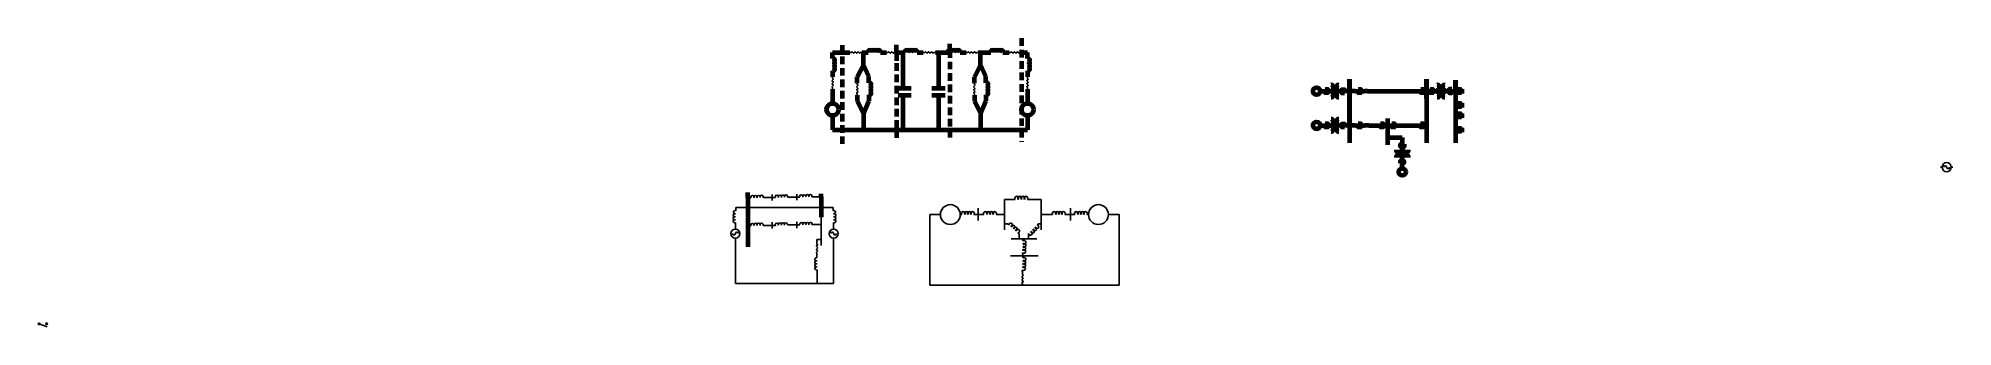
# Model space of a CAD drawing. Header units: inches. Extents: x 47.6 to 110.4, y 37.3 to 46.7.
import ezdxf

# ---------------------------------------------------------------- set-up
doc = ezdxf.new("R2010")
doc.units = ezdxf.units.IN
doc.header["$MEASUREMENT"] = 0
doc.linetypes.add('DASHED2', pattern=[0.375, 0.25, -0.125])

# ---------------------------------------------------------------- blocks, each defined once
blk = doc.blocks.new('Switch - SPST Open')
at = {"color": 7}
blk.add_line((0.027156, -0.00762), (0.264557, -0.092586), dxfattribs=at)
for centre in [(0, 0), (0.25, 0)]:
    blk.add_circle(centre, 0.025, dxfattribs=at)
blk = doc.blocks.new('Resistor')
at = {"color": 7}
blk.add_lwpolyline([(0, 0), (0.05, 0), (0.075, 0.025), (0.125, -0.025), (0.175, 0.025), (0.225, -0.025), (0.275, 0.025), (0.325, -0.025), (0.35, 0), (0.4, 0)], dxfattribs=at)
blk = doc.blocks.new('Generator - AC')
at = {"color": 7}
for p, q in [((0, 0), (0.05, 0)), ((0.35, 0), (0.4, 0))]:
    blk.add_line(p, q, dxfattribs=at)
blk.add_circle((0.2, 0), 0.15, dxfattribs=at)
for centre, start, end in [((0.15, 0), 0, 180), ((0.25, 0), 180, 0)]:
    blk.add_arc(centre, 0.05, start, end, dxfattribs=at)

msp = doc.modelspace()

# ---------------------------------------------------------------- linework, layer by layer
at = {"linetype": 'DASHED2', "lineweight": 70}
for p, q in [((73.931, 46.507), (73.931, 43.274)), ((79.808, 46.731), (79.808, 43.333)), ((75.706, 46.24), (75.706, 45.918)), ((75.706, 45.918), (75.706, 43.469)), ((77.456, 46.339), (77.456, 43.481))]:
    msp.add_line(p, q, dxfattribs=at)
at = {"linetype": 'ByBlock', "lineweight": 70}
for p, q in [((75.706, 46.24), (75.706, 46.515)), ((77.456, 46.339), (77.456, 46.548)), ((73.616, 46.265), (74.177, 46.265)), ((73.616, 46.065), (73.616, 46.265)), ((74.625, 45.865), (74.425, 45.465)), ((74.577, 46.265), (74.781, 46.265)), ((74.625, 45.865), (74.625, 46.27)), ((74.625, 45.865), (74.625, 46.265)), ((74.805, 45.475), (74.625, 45.865)), ((75.181, 46.265), (75.381, 46.265)), ((75.781, 46.265), (75.986, 46.265)), ((75.922, 46.265), (75.922, 45.095)), ((76.386, 46.265), (76.586, 46.265)), ((76.986, 46.265), (77.19, 46.265)), ((77.092, 46.265), (77.092, 45.095)), ((77.19, 46.265), (77.395, 46.265)), ((77.795, 46.265), (77.995, 46.265)), ((78.466, 45.865), (78.266, 45.465)), ((78.395, 46.265), (78.599, 46.265)), ((78.466, 45.865), (78.466, 46.27)), ((78.466, 45.865), (78.466, 46.265)), ((78.646, 45.475), (78.466, 45.865)), ((78.599, 46.265), (78.804, 46.265)), ((78.599, 46.265), (78.599, 46.265)), ((79.204, 46.265), (79.404, 46.265)), ((79.804, 46.265), (80.008, 46.265)), ((80.008, 46.065), (80.008, 46.265)), ((73.616, 45.665), (73.616, 45.465)), ((74.425, 45.265), (74.425, 45.465)), ((74.805, 45.275), (74.805, 45.475)), ((78.266, 45.265), (78.266, 45.465)), ((78.646, 45.275), (78.646, 45.475)), ((80.008, 45.665), (80.008, 45.465)), ((90.57, 43.875), (90.57, 45.387)), ((90.57, 45.387), (90.57, 43.299)), ((93.099, 44.742), (93.099, 45.387)), ((93.099, 45.387), (93.099, 43.299)), ((94.041, 44.998), (94.041, 45.358)), ((94.041, 45.358), (94.041, 44.198)), ((73.616, 45.065), (73.616, 44.843)), ((73.616, 44.843), (73.616, 44.596)), ((74.425, 44.865), (74.425, 44.665)), ((74.425, 44.665), (74.625, 44.265)), ((74.625, 44.265), (74.805, 44.675)), ((74.805, 44.875), (74.805, 44.675)), ((75.765, 45.095), (76.196, 45.095)), ((75.765, 44.865), (76.196, 44.865)), ((75.922, 44.865), (75.922, 43.732)), ((76.865, 45.095), (77.311, 45.095)), ((76.865, 44.865), (77.311, 44.865)), ((77.092, 44.865), (77.092, 43.732)), ((78.266, 44.865), (78.266, 44.665)), ((78.266, 44.665), (78.466, 44.265)), ((78.466, 44.265), (78.646, 44.675)), ((78.646, 44.875), (78.646, 44.675)), ((80.008, 45.065), (80.008, 44.843)), ((80.008, 44.843), (80.008, 44.596)), ((89.608, 44.998), (89.691, 44.998)), ((89.691, 44.998), (89.774, 44.998)), ((89.859, 44.998), (89.978, 44.998)), ((90.318, 44.998), (90.2, 44.998)), ((90.486, 44.998), (90.403, 44.998)), ((90.57, 44.998), (90.486, 44.998)), ((90.77, 44.998), (90.57, 44.998)), ((90.77, 44.998), (90.853, 44.998)), ((90.938, 44.998), (91.056, 44.998)), ((91.16, 44.998), (91.056, 44.998)), ((91.16, 44.998), (92.822, 44.998)), ((92.822, 44.998), (92.905, 44.998)), ((92.905, 44.998), (93.099, 44.998)), ((93.099, 44.998), (93.099, 44.742)), ((93.299, 44.998), (93.099, 44.998)), ((93.299, 44.998), (93.417, 44.998)), ((93.841, 44.998), (93.723, 44.998)), ((93.841, 44.998), (94.041, 44.998)), ((94.041, 44.998), (94.124, 44.998)), ((94.21, 44.998), (94.328, 44.998)), ((73.616, 44.2), (73.616, 43.732)), ((74.625, 44.265), (74.625, 43.865)), ((78.466, 44.265), (78.466, 43.865)), ((80.008, 44.2), (80.008, 43.732)), ((91.815, 44.097), (91.815, 43.476)), ((94.041, 44.539), (94.124, 44.539)), ((94.041, 44.198), (94.041, 43.798)), ((94.041, 44.198), (94.124, 44.198)), ((94.21, 44.539), (94.328, 44.539)), ((94.21, 44.198), (94.328, 44.198)), ((73.616, 43.732), (80.008, 43.732)), ((74.625, 43.865), (74.625, 43.732)), ((78.466, 43.865), (78.466, 43.732)), ((89.608, 43.875), (89.691, 43.875)), ((89.691, 43.875), (89.774, 43.875)), ((89.859, 43.875), (89.978, 43.875)), ((90.318, 43.875), (90.2, 43.875)), ((90.486, 43.875), (90.403, 43.875)), ((90.57, 43.875), (90.486, 43.875)), ((90.77, 43.875), (90.57, 43.875)), ((90.77, 43.875), (90.853, 43.875)), ((90.938, 43.875), (91.056, 43.875)), ((91.198, 43.875), (91.056, 43.875)), ((91.198, 43.875), (91.5, 43.875)), ((91.5, 43.875), (91.583, 43.875)), ((91.669, 43.875), (91.787, 43.875)), ((91.787, 43.875), (91.872, 43.875)), ((91.815, 43.476), (92.06, 43.476)), ((91.815, 43.476), (91.815, 43.233)), ((91.872, 43.875), (91.955, 43.875)), ((92.041, 43.875), (92.159, 43.875)), ((92.06, 43.476), (92.06, 43.476)), ((92.06, 43.476), (92.301, 43.476)), ((92.159, 43.875), (92.812, 43.875)), ((92.301, 43.476), (92.301, 43.344)), ((92.301, 43.344), (92.301, 43.261)), ((92.812, 43.875), (92.895, 43.875)), ((92.981, 43.875), (93.099, 43.875)), ((93.979, 43.726), (94.041, 43.726)), ((94.041, 43.798), (94.041, 43.299)), ((94.041, 43.726), (94.124, 43.726)), ((94.21, 43.726), (94.328, 43.726)), ((92.301, 43.176), (92.301, 43.057)), ((92.301, 42.717), (92.301, 42.835)), ((92.301, 42.549), (92.301, 42.632)), ((92.301, 42.465), (92.301, 42.549)), ((73.237, 41.534), (73.237, 41.634)), ((73.237, 41.534), (73.237, 41.434)), ((73.237, 41.534), (73.237, 40.861))]:
    msp.add_line(p, q, dxfattribs=at)
at = {"linetype": 'ByBlock', "lineweight": 200}
for q in [(70.838, 41.67), (70.838, 40.497)]:
    msp.add_line((70.838, 41.497), q, dxfattribs=at)
at = {"linetype": 'ByBlock'}
for p, q in [((70.938, 41.497), (70.838, 41.497)), ((70.838, 41.497), (70.838, 40.831)), ((70.838, 40.831), (70.838, 41.497)), ((71.338, 41.509), (71.438, 41.509)), ((71.438, 41.509), (71.638, 41.509)), ((71.638, 41.509), (71.638, 41.609)), ((71.638, 41.509), (71.638, 41.409)), ((71.738, 41.509), (71.638, 41.509)), ((72.138, 41.522), (72.238, 41.522)), ((72.238, 41.522), (72.438, 41.522)), ((72.438, 41.522), (72.438, 41.622)), ((72.438, 41.522), (72.438, 41.422)), ((72.538, 41.522), (72.438, 41.522)), ((72.937, 41.534), (73.037, 41.534)), ((73.037, 41.534), (73.237, 41.534)), ((73.237, 41.534), (73.237, 40.534)), ((70.438, 41.077), (70.438, 41.177)), ((70.438, 41.177), (70.638, 41.177)), ((70.438, 41.177), (70.838, 41.177)), ((70.838, 41.177), (73.237, 41.177)), ((73.637, 41.177), (73.237, 41.177)), ((73.637, 41.177), (73.437, 41.177)), ((73.637, 41.077), (73.637, 41.177)), ((70.426, 40.677), (70.426, 40.577)), ((70.426, 40.577), (70.426, 40.477)), ((70.426, 40.477), (70.426, 40.577)), ((70.938, 40.585), (70.838, 40.585)), ((71.338, 40.597), (71.438, 40.597)), ((71.438, 40.597), (71.638, 40.597)), ((71.638, 40.597), (71.638, 40.697)), ((71.638, 40.597), (71.638, 40.497)), ((71.738, 40.597), (71.638, 40.597)), ((72.138, 40.609), (72.238, 40.609)), ((72.238, 40.609), (72.438, 40.609)), ((72.438, 40.609), (72.438, 40.709)), ((72.438, 40.609), (72.438, 40.509)), ((72.538, 40.609), (72.438, 40.609)), ((72.937, 40.622), (73.037, 40.622)), ((73.037, 40.622), (73.237, 40.622)), ((73.237, 40.534), (73.237, 40.134)), ((73.65, 40.677), (73.65, 40.577)), ((73.65, 40.577), (73.65, 40.477)), ((73.65, 40.477), (73.65, 40.577)), ((70.426, 40.177), (70.426, 39.842)), ((70.426, 40.177), (70.426, 40.077)), ((70.426, 39.842), (70.426, 38.686)), ((73.102, 40.035), (73.102, 40.134)), ((73.102, 40.134), (73.237, 40.134)), ((73.102, 39.535), (73.102, 39.635)), ((73.237, 40.134), (73.237, 39.934)), ((73.65, 40.177), (73.65, 39.842)), ((73.65, 40.177), (73.65, 40.077)), ((73.65, 39.842), (73.65, 38.686)), ((73.114, 39.135), (73.114, 39.035)), ((73.114, 39.035), (73.114, 38.686)), ((70.426, 38.686), (73.65, 38.686))]:
    msp.add_line(p, q, dxfattribs=at)
for p, q in [((79.256, 41.25), (79.256, 41.45)), ((79.256, 41.45), (79.556, 41.45)), ((80.056, 41.45), (80.456, 41.45)), ((80.456, 41.45), (80.456, 40.45)), ((77.151, 40.95), (76.803, 40.95)), ((76.803, 40.95), (76.803, 38.63)), ((78.303, 40.95), (78.529, 40.95)), ((78.395, 41.161), (78.395, 40.76)), ((79.029, 40.95), (79.256, 40.95)), ((79.256, 40.95), (79.256, 41.35)), ((79.256, 40.95), (79.256, 41.25)), ((79.256, 40.95), (79.256, 40.45)), ((79.256, 40.95), (79.256, 40.65)), ((80.456, 40.95), (80.556, 40.95)), ((80.456, 40.95), (80.456, 40.65)), ((80.456, 40.95), (80.456, 40.95)), ((80.456, 40.95), (80.556, 40.95)), ((80.783, 40.95), (80.556, 40.95)), ((81.509, 40.95), (81.283, 40.95)), ((81.417, 41.161), (81.417, 40.76)), ((82.661, 40.95), (83.009, 40.95)), ((83.009, 40.95), (83.009, 40.226)), ((79.256, 40.65), (79.356, 40.65)), ((79.731, 40.319), (79.731, 40.156)), ((80.042, 40.327), (80.042, 40.156)), ((80.456, 40.65), (80.356, 40.65)), ((83.009, 40.226), (83.009, 38.63)), ((79.445, 39.598), (80.36, 39.598)), ((79.856, 40.156), (79.475, 40.156)), ((79.475, 40.156), (80.314, 40.156)), ((79.844, 39.693), (79.85, 39.593)), ((79.853, 39.53), (79.85, 39.593)), ((79.859, 40.093), (79.856, 40.156)), ((79.838, 39.13), (79.844, 39.03)), ((79.844, 38.63), (76.803, 38.63)), ((79.844, 38.63), (83.009, 38.63))]:
    msp.add_line(p, q)
at = {"color": 7}
for p, q in [((79.556, 41.45), (79.606, 41.45)), ((80.006, 41.45), (80.056, 41.45)), ((77.803, 40.95), (77.853, 40.95)), ((78.253, 40.95), (78.303, 40.95)), ((78.529, 40.95), (78.579, 40.95)), ((78.979, 40.95), (79.029, 40.95)), ((80.833, 40.95), (80.783, 40.95)), ((81.283, 40.95), (81.233, 40.95)), ((81.559, 40.95), (81.509, 40.95)), ((82.009, 40.95), (81.959, 40.95)), ((79.356, 40.65), (79.393, 40.616)), ((79.693, 40.352), (79.731, 40.319)), ((80.356, 40.65), (80.321, 40.614))]:
    msp.add_line(p, q, dxfattribs=at)
at = {"linetype": 'ByBlock', "lineweight": 140}
for p, q in [((70.838, 40.497), (70.838, 40.097)), ((70.838, 40.097), (70.838, 39.897))]:
    msp.add_line(p, q, dxfattribs=at)
at = {"linetype": 'ByBlock', "lineweight": 70}
for points in [[(89.774, 45.061), (89.859, 45.061), (89.859, 44.943), (89.774, 44.943)], [(90.403, 44.935), (90.318, 44.935), (90.318, 45.053), (90.403, 45.053)], [(90.853, 45.061), (90.938, 45.061), (90.938, 44.943), (90.853, 44.943)], [(92.905, 45.061), (92.991, 45.061), (92.991, 44.943), (92.905, 44.943)], [(93.214, 45.061), (93.299, 45.061), (93.299, 44.943), (93.214, 44.943)], [(93.926, 45.061), (93.841, 45.061), (93.841, 44.943), (93.926, 44.943)], [(94.124, 45.061), (94.21, 45.061), (94.21, 44.943), (94.124, 44.943)], [(94.124, 44.602), (94.21, 44.602), (94.21, 44.484), (94.124, 44.484)], [(94.124, 44.261), (94.21, 44.261), (94.21, 44.143), (94.124, 44.143)], [(89.774, 43.938), (89.859, 43.938), (89.859, 43.82), (89.774, 43.82)], [(90.403, 43.812), (90.318, 43.812), (90.318, 43.93), (90.403, 43.93)], [(90.853, 43.938), (90.938, 43.938), (90.938, 43.82), (90.853, 43.82)], [(91.583, 43.938), (91.669, 43.938), (91.669, 43.82), (91.583, 43.82)], [(91.955, 43.938), (92.041, 43.938), (92.041, 43.82), (91.955, 43.82)], [(92.895, 43.938), (92.981, 43.938), (92.981, 43.82), (92.895, 43.82)], [(94.124, 43.789), (94.21, 43.789), (94.21, 43.671), (94.124, 43.671)], [(92.238, 42.632), (92.238, 42.717), (92.356, 42.717), (92.356, 42.632)], [(92.364, 43.261), (92.364, 43.176), (92.245, 43.176), (92.245, 43.261)]]:
    msp.add_lwpolyline(points, close=True, dxfattribs=at)
for centre, radius in [((73.616, 44.398), 0.198), ((80.008, 44.398), 0.198), ((89.49, 44.998), 0.118), ((90.005, 44.998), 0.0276), ((90.172, 44.998), 0.0276), ((93.445, 44.998), 0.0276), ((93.695, 44.998), 0.0276), ((89.49, 43.875), 0.118), ((90.005, 43.875), 0.0276), ((90.172, 43.875), 0.0276), ((92.301, 43.03), 0.0276), ((92.301, 42.863), 0.0276), ((92.301, 42.347), 0.118)]:
    msp.add_circle(centre, radius, dxfattribs=at)
for centre in [(77.477, 40.95), (82.335, 40.95)]:
    msp.add_circle(centre, 0.326)
at = {"color": 7, "linetype": 'ByBlock'}
for centre in [(70.428, 40.327), (73.648, 40.327)]:
    msp.add_circle(centre, 0.15, dxfattribs=at)
at = {"color": 7, "lineweight": 70}
for centre, start, end in [((73.637, 46.015), 247.38014, 112.6199), ((73.637, 45.915), 247.38014, 112.6199), ((73.637, 45.815), 247.38014, 112.6199), ((74.831, 46.286), 337.38014, 202.6199), ((74.931, 46.286), 337.38014, 202.6199), ((75.031, 46.286), 337.38014, 202.6199), ((75.131, 46.286), 337.38014, 202.6199), ((76.036, 46.286), 337.38014, 202.6199), ((76.136, 46.286), 337.38014, 202.6199), ((76.236, 46.286), 337.38014, 202.6199), ((76.336, 46.286), 337.38014, 202.6199), ((77.445, 46.286), 337.38014, 202.6199), ((77.545, 46.286), 337.38014, 202.6199), ((77.645, 46.286), 337.38014, 202.6199), ((77.745, 46.286), 337.38014, 202.6199), ((78.854, 46.286), 337.38014, 202.6199), ((78.954, 46.286), 337.38014, 202.6199), ((79.054, 46.286), 337.38014, 202.6199), ((79.154, 46.286), 337.38014, 202.6199), ((80.029, 46.015), 247.38014, 112.6199), ((80.029, 45.915), 247.38014, 112.6199), ((80.029, 45.815), 247.38014, 112.6199), ((73.637, 45.715), 247.38014, 112.6199), ((74.826, 45.225), 247.38014, 112.6199), ((78.667, 45.225), 247.38014, 112.6199), ((80.029, 45.715), 247.38014, 112.6199), ((74.826, 45.125), 247.38014, 112.6199), ((74.826, 45.025), 247.38014, 112.6199), ((74.826, 44.925), 247.38014, 112.6199), ((78.667, 45.125), 247.38014, 112.6199), ((78.667, 45.025), 247.38014, 112.6199), ((78.667, 44.925), 247.38014, 112.6199), ((89.984, 45.148), 247.3801, 112.6199), ((89.984, 45.048), 247.3801, 112.6199), ((89.984, 44.948), 247.3801, 112.6199), ((89.984, 44.848), 247.3801, 112.6199), ((90.193, 45.148), 67.38014, 292.6199), ((90.193, 45.048), 67.38014, 292.6199), ((90.193, 44.948), 67.38014, 292.6199), ((90.193, 44.848), 67.38014, 292.6199), ((93.466, 45.148), 247.3801, 112.6199), ((93.466, 45.048), 247.3801, 112.6199), ((93.466, 44.948), 247.3801, 112.6199), ((93.466, 44.848), 247.3801, 112.6199), ((93.674, 45.148), 67.38014, 292.6199), ((93.674, 45.048), 67.38014, 292.6199), ((93.674, 44.948), 67.38014, 292.6199), ((93.674, 44.848), 67.38014, 292.6199), ((89.984, 44.025), 247.3801, 112.6199), ((89.984, 43.925), 247.3801, 112.6199), ((90.193, 44.025), 67.38014, 292.6199), ((90.193, 43.925), 67.38014, 292.6199), ((89.984, 43.825), 247.3801, 112.6199), ((89.984, 43.725), 247.3801, 112.6199), ((90.193, 43.825), 67.38014, 292.6199), ((90.193, 43.725), 67.38014, 292.6199), ((92.151, 43.051), 157.38014, 22.6199), ((92.151, 42.842), 337.3801, 202.6199), ((92.251, 43.051), 157.38014, 22.6199), ((92.251, 42.842), 337.3801, 202.6199), ((92.351, 43.051), 157.38014, 22.6199), ((92.351, 42.842), 337.3801, 202.6199), ((92.451, 43.051), 157.38014, 22.6199), ((92.451, 42.842), 337.3801, 202.6199)]:
    msp.add_arc(centre, 0.0542, start, end, dxfattribs=at)
at = {"color": 7, "linetype": 'ByBlock'}
for centre, radius, start, end in [((70.987, 41.519), 0.0542, 339.15045, 204.39021), ((71.087, 41.522), 0.0542, 339.15045, 204.39021), ((71.187, 41.525), 0.0542, 339.15045, 204.39021), ((71.287, 41.529), 0.0542, 339.15045, 204.39021), ((71.787, 41.532), 0.0542, 339.15045, 204.39021), ((71.887, 41.535), 0.0542, 339.15045, 204.39021), ((71.987, 41.538), 0.0542, 339.15045, 204.39021), ((72.087, 41.541), 0.0542, 339.15045, 204.39021), ((72.587, 41.544), 0.0542, 339.15045, 204.39021), ((72.687, 41.547), 0.0542, 339.15045, 204.39021), ((72.787, 41.55), 0.0542, 339.15045, 204.39021), ((72.887, 41.553), 0.0542, 339.15045, 204.39021), ((70.409, 40.828), 0.0542, 65.60979, 290.84955), ((70.413, 40.928), 0.0542, 65.60979, 290.84955), ((70.416, 41.028), 0.0542, 65.60979, 290.84955), ((73.66, 41.028), 0.0542, 249.15045, 114.39021), ((73.663, 40.928), 0.0542, 249.15045, 114.39021), ((73.666, 40.828), 0.0542, 249.15045, 114.39021), ((70.378, 40.327), 0.05, 180, 0), ((70.406, 40.728), 0.0542, 65.60979, 290.84955), ((70.478, 40.327), 0.05, 0, 180), ((70.987, 40.607), 0.0542, 339.15045, 204.39021), ((71.087, 40.61), 0.0542, 339.15045, 204.39021), ((71.187, 40.613), 0.0542, 339.15045, 204.39021), ((71.287, 40.616), 0.0542, 339.15045, 204.39021), ((71.787, 40.619), 0.0542, 339.15045, 204.39021), ((71.887, 40.622), 0.0542, 339.15045, 204.39021), ((71.987, 40.625), 0.0542, 339.15045, 204.39021), ((72.087, 40.629), 0.0542, 339.15045, 204.39021), ((72.587, 40.632), 0.0542, 339.15045, 204.39021), ((72.687, 40.635), 0.0542, 339.15045, 204.39021), ((72.787, 40.638), 0.0542, 339.15045, 204.39021), ((72.887, 40.641), 0.0542, 339.15045, 204.39021), ((73.598, 40.327), 0.05, 0, 180), ((73.669, 40.728), 0.0542, 249.15045, 114.39021), ((73.698, 40.327), 0.05, 180, 0), ((73.083, 39.484), 0.0542, 69.15045, 294.39021), ((73.086, 39.384), 0.0542, 69.15045, 294.39021), ((73.089, 39.284), 0.0542, 69.15045, 294.39021), ((73.092, 39.184), 0.0542, 69.15045, 294.39021)]:
    msp.add_arc(centre, radius, start, end, dxfattribs=at)
at = {"color": 7}
for centre, start, end in [((79.656, 41.487), 323.1301, 216.8699), ((79.756, 41.487), 323.1301, 216.8699), ((79.856, 41.487), 323.1301, 216.8699), ((79.956, 41.487), 323.1301, 216.8699), ((77.903, 40.987), 323.1301, 216.8699), ((78.003, 40.987), 323.1301, 216.8699), ((78.103, 40.987), 323.1301, 216.8699), ((78.203, 40.987), 323.1301, 216.8699), ((78.629, 40.987), 323.1301, 216.8699), ((78.729, 40.987), 323.1301, 216.8699), ((78.829, 40.987), 323.1301, 216.8699), ((78.929, 40.987), 323.1301, 216.8699), ((80.883, 40.987), 323.1301, 216.8699), ((80.983, 40.987), 323.1301, 216.8699), ((81.083, 40.987), 323.1301, 216.8699), ((81.183, 40.987), 323.1301, 216.8699), ((81.609, 40.987), 323.1301, 216.8699), ((81.709, 40.987), 323.1301, 216.8699), ((81.809, 40.987), 323.1301, 216.8699), ((81.909, 40.987), 323.1301, 216.8699), ((79.456, 40.611), 281.69212, 175.43192), ((79.531, 40.545), 281.69212, 175.43192), ((79.606, 40.479), 281.69212, 175.43192), ((79.681, 40.413), 281.69212, 175.43192), ((80.104, 40.337), 188.89406, 82.63386), ((80.174, 40.408), 188.89406, 82.63386), ((80.243, 40.48), 188.89406, 82.63386), ((80.313, 40.552), 188.89406, 82.63386), ((79.884, 39.742), 230.96919, 124.70899), ((79.887, 39.842), 230.96919, 124.70899), ((79.891, 39.941), 230.96919, 124.70899), ((79.895, 40.041), 230.96919, 124.70899), ((79.877, 39.179), 230.96919, 124.70899), ((79.881, 39.279), 230.96919, 124.70899), ((79.885, 39.379), 230.96919, 124.70899), ((79.889, 39.479), 230.96919, 124.70899)]:
    msp.add_arc(centre, 0.0625, start, end, dxfattribs=at)

# ---------------------------------------------------------------- block references
at = {"linetype": 'ByBlock', "lineweight": 70}
for name, p in [('Resistor', (74.177, 46.265)), ('Resistor', (75.381, 46.265)), ('Resistor', (76.586, 46.265)), ('Resistor', (77.995, 46.265)), ('Resistor', (79.404, 46.265)), ('Generator - AC', (109.954, 42.504))]:
    msp.add_blockref(name, p, dxfattribs=at)
at = {"linetype": 'ByBlock', "lineweight": 70, "rotation": 270}
for p in [(73.616, 45.465), (74.425, 45.265), (78.266, 45.265), (80.008, 45.465)]:
    msp.add_blockref('Resistor', p, dxfattribs=at)
at = {"linetype": 'ByBlock', "rotation": 270}
msp.add_blockref('Resistor', (73.102, 40.035), dxfattribs=at)
at = {"rotation": 270}
msp.add_blockref('Resistor', (79.844, 39.03), dxfattribs=at)
msp.add_blockref('Switch - SPST Open', (47.588, 37.366))

doc.saveas('drawing.dxf')
